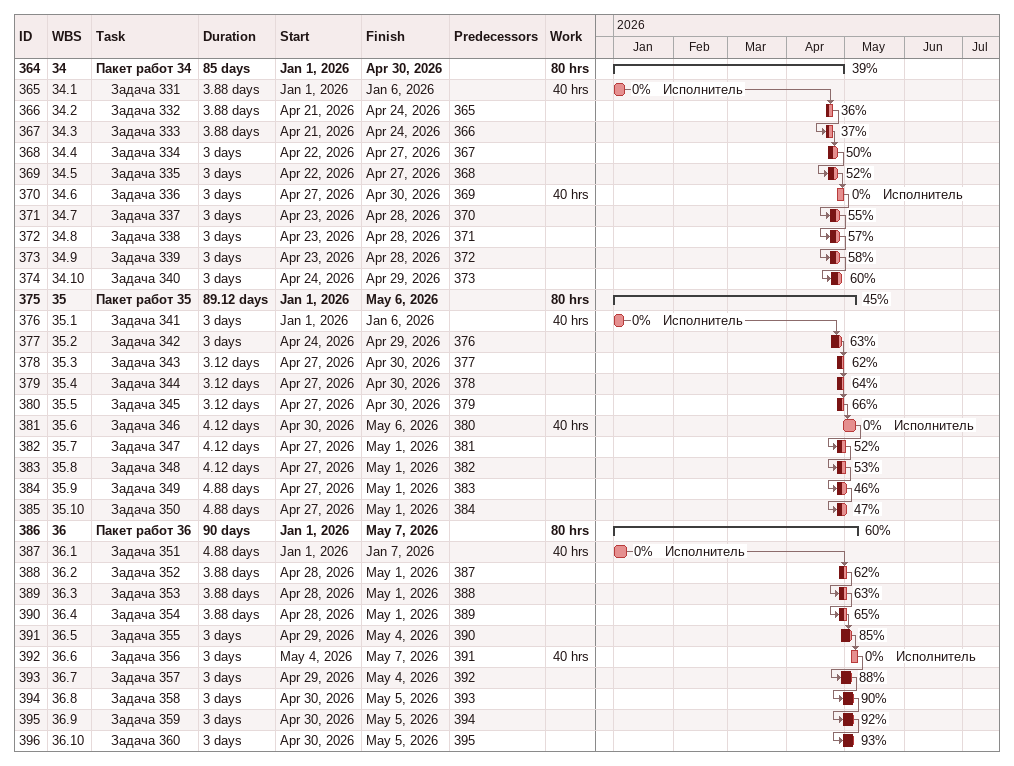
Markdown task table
| ID | WBS | Task | Duration | Start | Finish | Predecessors | Resources | % complete | Work (h) |
|---|---|---|---|---|---|---|---|---|---|
| 364 | 34 | **Пакет работ 34** | 85d | 2026-01-01 | 2026-04-30 |  |  | 39 | 80 |
| 365 | 34.1 | Задача 331 | 3.88d | 2026-01-01 | 2026-01-06 |  | Исполнитель | 0 | 40 |
| 366 | 34.2 | Задача 332 | 3.88d | 2026-04-21 | 2026-04-24 | 365 |  | 36 |  |
| 367 | 34.3 | Задача 333 | 3.88d | 2026-04-21 | 2026-04-24 | 366 |  | 37 |  |
| 368 | 34.4 | Задача 334 | 3d | 2026-04-22 | 2026-04-27 | 367 |  | 50 |  |
| 369 | 34.5 | Задача 335 | 3d | 2026-04-22 | 2026-04-27 | 368 |  | 52 |  |
| 370 | 34.6 | Задача 336 | 3d | 2026-04-27 | 2026-04-30 | 369 | Исполнитель | 0 | 40 |
| 371 | 34.7 | Задача 337 | 3d | 2026-04-23 | 2026-04-28 | 370 |  | 55 |  |
| 372 | 34.8 | Задача 338 | 3d | 2026-04-23 | 2026-04-28 | 371 |  | 57 |  |
| 373 | 34.9 | Задача 339 | 3d | 2026-04-23 | 2026-04-28 | 372 |  | 58 |  |
| 374 | 34.10 | Задача 340 | 3d | 2026-04-24 | 2026-04-29 | 373 |  | 60 |  |
| 375 | 35 | **Пакет работ 35** | 89.12d | 2026-01-01 | 2026-05-06 |  |  | 45 | 80 |
| 376 | 35.1 | Задача 341 | 3d | 2026-01-01 | 2026-01-06 |  | Исполнитель | 0 | 40 |
| 377 | 35.2 | Задача 342 | 3d | 2026-04-24 | 2026-04-29 | 376 |  | 63 |  |
| 378 | 35.3 | Задача 343 | 3.12d | 2026-04-27 | 2026-04-30 | 377 |  | 62 |  |
| 379 | 35.4 | Задача 344 | 3.12d | 2026-04-27 | 2026-04-30 | 378 |  | 64 |  |
| 380 | 35.5 | Задача 345 | 3.12d | 2026-04-27 | 2026-04-30 | 379 |  | 66 |  |
| 381 | 35.6 | Задача 346 | 4.12d | 2026-04-30 | 2026-05-06 | 380 | Исполнитель | 0 | 40 |
| 382 | 35.7 | Задача 347 | 4.12d | 2026-04-27 | 2026-05-01 | 381 |  | 52 |  |
| 383 | 35.8 | Задача 348 | 4.12d | 2026-04-27 | 2026-05-01 | 382 |  | 53 |  |
| 384 | 35.9 | Задача 349 | 4.88d | 2026-04-27 | 2026-05-01 | 383 |  | 46 |  |
| 385 | 35.10 | Задача 350 | 4.88d | 2026-04-27 | 2026-05-01 | 384 |  | 47 |  |
| 386 | 36 | **Пакет работ 36** | 90d | 2026-01-01 | 2026-05-07 |  |  | 60 | 80 |
| 387 | 36.1 | Задача 351 | 4.88d | 2026-01-01 | 2026-01-07 |  | Исполнитель | 0 | 40 |
| 388 | 36.2 | Задача 352 | 3.88d | 2026-04-28 | 2026-05-01 | 387 |  | 62 |  |
| 389 | 36.3 | Задача 353 | 3.88d | 2026-04-28 | 2026-05-01 | 388 |  | 63 |  |
| 390 | 36.4 | Задача 354 | 3.88d | 2026-04-28 | 2026-05-01 | 389 |  | 65 |  |
| 391 | 36.5 | Задача 355 | 3d | 2026-04-29 | 2026-05-04 | 390 |  | 85 |  |
| 392 | 36.6 | Задача 356 | 3d | 2026-05-04 | 2026-05-07 | 391 | Исполнитель | 0 | 40 |
| 393 | 36.7 | Задача 357 | 3d | 2026-04-29 | 2026-05-04 | 392 |  | 88 |  |
| 394 | 36.8 | Задача 358 | 3d | 2026-04-30 | 2026-05-05 | 393 |  | 90 |  |
| 395 | 36.9 | Задача 359 | 3d | 2026-04-30 | 2026-05-05 | 394 |  | 92 |  |
| 396 | 36.10 | Задача 360 | 3d | 2026-04-30 | 2026-05-05 | 395 |  | 93 |  |
